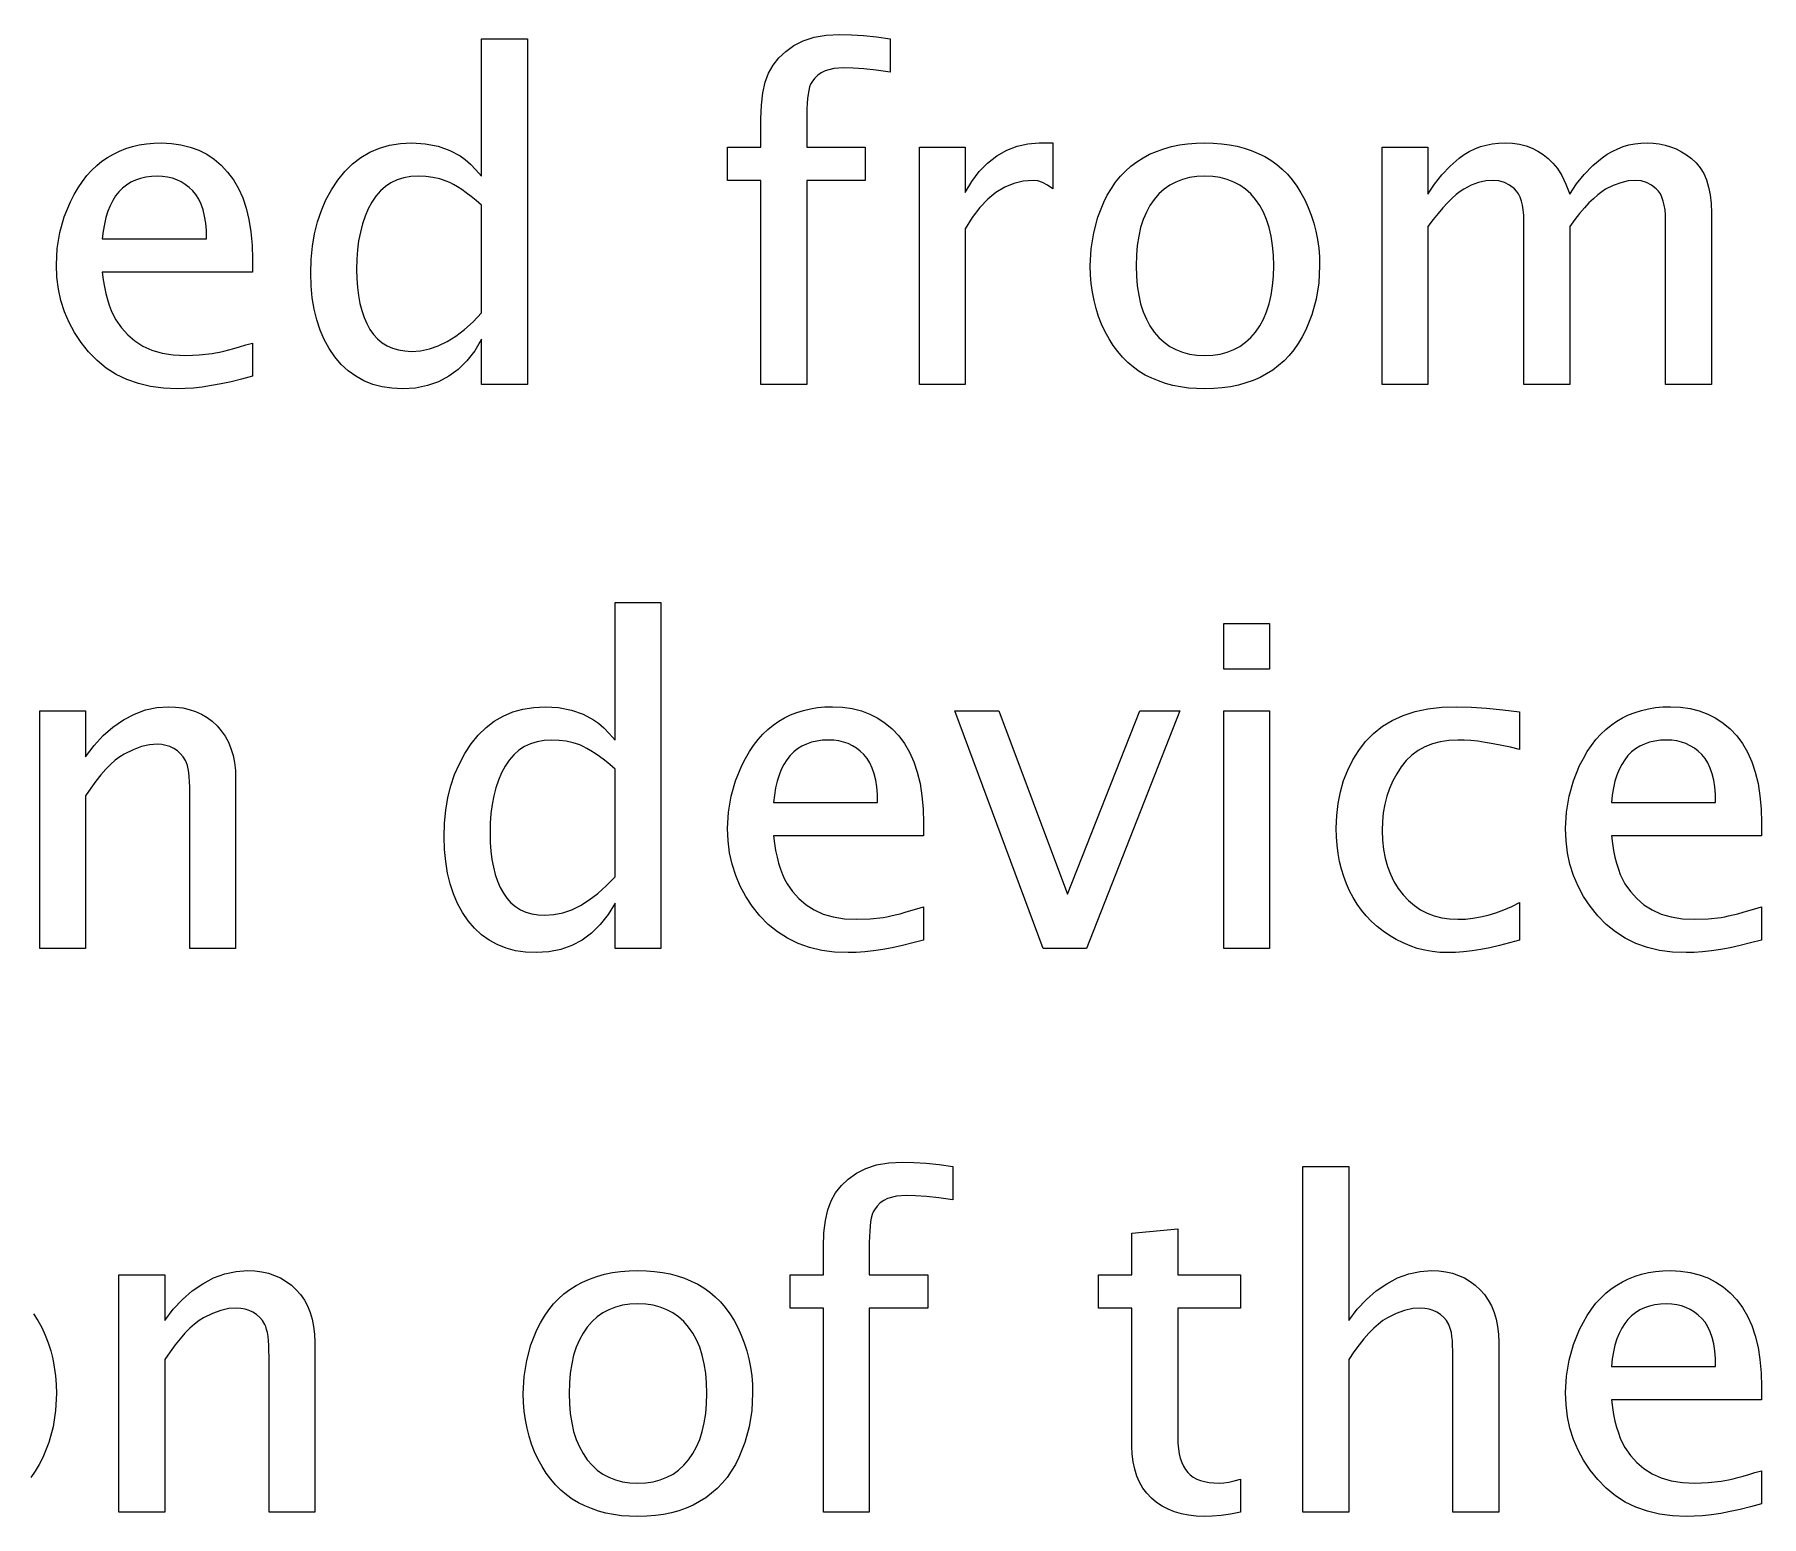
# Model space of a CAD drawing. Header units: inches. Extents: x 0 to 12, y -0.6 to 8.
# Drawn here: x 4.999 to 6.327, y 2.512 to 3.652 of the extents above; entities that cross this region are included whole.
import ezdxf

# ---------------------------------------------------------------- set-up
doc = ezdxf.new("R2010")
doc.units = ezdxf.units.IN
doc.header["$MEASUREMENT"] = 0

msp = doc.modelspace()

# ---------------------------------------------------------------- linework, layer by layer
at = {"color": 7, "linetype": 'Continuous', "flags": 128}
for points in [[(5.5577, 3.3828), (5.5577, 3.5398), (5.5577, 3.5398), (5.5321, 3.5398), (5.5321, 3.5398), (5.5321, 3.5655), (5.5321, 3.5655), (5.5577, 3.5655), (5.5577, 3.5655), (5.5577, 3.5872), (5.5577, 3.5872), (5.558, 3.5978), (5.5592, 3.6072), (5.561, 3.6154), (5.5636, 3.6224), (5.567, 3.6285), (5.5714, 3.6341), (5.5767, 3.6391), (5.583, 3.6436), (5.5902, 3.6473), (5.5986, 3.6499), (5.6079, 3.6515), (5.6183, 3.652), (5.6183, 3.652), (5.6272, 3.6518), (5.6366, 3.6512), (5.6465, 3.6502), (5.6571, 3.6488), (5.6571, 3.6488), (5.6571, 3.6232), (5.6571, 3.6232), (5.6464, 3.6246), (5.6369, 3.6256), (5.6285, 3.6262), (5.6212, 3.6264), (5.6212, 3.6264), (5.6138, 3.6258), (5.6071, 3.624), (5.6041, 3.6226), (5.6013, 3.6207), (5.5989, 3.6183), (5.5968, 3.6155), (5.5959, 3.6138), (5.5951, 3.6117), (5.5945, 3.6091), (5.5939, 3.6062), (5.5935, 3.6028), (5.5932, 3.599), (5.593, 3.5949), (5.5929, 3.5903), (5.5929, 3.5903), (5.5929, 3.5655), (5.5929, 3.5655), (5.6378, 3.5655), (5.6378, 3.5655), (5.6378, 3.5398), (5.6378, 3.5398), (5.5929, 3.5398), (5.5929, 3.5398), (5.5929, 3.3828), (5.5929, 3.3828), (5.5577, 3.3828)], [(5.3429, 3.3828), (5.3429, 3.4177), (5.3429, 3.4177), (5.3376, 3.4088), (5.3316, 3.4011), (5.325, 3.3945), (5.3177, 3.3892), (5.3097, 3.385), (5.3012, 3.382), (5.292, 3.3802), (5.2822, 3.3796), (5.2822, 3.3796), (5.274, 3.38), (5.2664, 3.3811), (5.2592, 3.383), (5.2524, 3.3858), (5.2461, 3.3892), (5.2403, 3.3934), (5.2349, 3.3984), (5.2301, 3.4041), (5.2257, 3.4105), (5.222, 3.4174), (5.2188, 3.4247), (5.2162, 3.4325), (5.2141, 3.4408), (5.2127, 3.4496), (5.2118, 3.4589), (5.2115, 3.4686), (5.2115, 3.4686), (5.2118, 3.4791), (5.2128, 3.4892), (5.2144, 3.4988), (5.2167, 3.5079), (5.2197, 3.5167), (5.2232, 3.5249), (5.2275, 3.5327), (5.2323, 3.5401), (5.2378, 3.5468), (5.2437, 3.5526), (5.2501, 3.5575), (5.257, 3.5615), (5.2643, 3.5647), (5.2722, 3.5669), (5.2805, 3.5682), (5.2893, 3.5687), (5.2893, 3.5687), (5.2996, 3.568), (5.3094, 3.5661), (5.3185, 3.5629), (5.3264, 3.5587), (5.3303, 3.556), (5.3343, 3.5524), (5.3385, 3.5481), (5.3429, 3.5431), (5.3429, 3.5431), (5.3429, 3.6488), (5.3429, 3.6488), (5.3782, 3.6488), (5.3782, 3.6488), (5.3782, 3.3828), (5.3782, 3.3828), (5.3429, 3.3828)], [(5.1667, 3.3892), (5.1584, 3.387), (5.1504, 3.385), (5.1427, 3.3833), (5.1353, 3.382), (5.1282, 3.3809), (5.1214, 3.3802), (5.1149, 3.3797), (5.1088, 3.3796), (5.1088, 3.3796), (5.0983, 3.38), (5.0883, 3.3813), (5.079, 3.3836), (5.0702, 3.3867), (5.0619, 3.3907), (5.0543, 3.3955), (5.0473, 3.4013), (5.0408, 3.4079), (5.035, 3.4152), (5.0299, 3.4228), (5.0257, 3.4307), (5.0222, 3.4389), (5.0195, 3.4475), (5.0176, 3.4563), (5.0164, 3.4655), (5.016, 3.475), (5.016, 3.475), (5.0167, 3.4876), (5.0187, 3.4998), (5.0221, 3.5118), (5.0269, 3.5234), (5.0297, 3.529), (5.0328, 3.5342), (5.036, 3.539), (5.0395, 3.5435), (5.0431, 3.5475), (5.047, 3.5512), (5.051, 3.5546), (5.0553, 3.5575), (5.0598, 3.5601), (5.0645, 3.5624), (5.0694, 3.5643), (5.0745, 3.5659), (5.0797, 3.5671), (5.0852, 3.568), (5.0908, 3.5685), (5.0967, 3.5687), (5.0967, 3.5687), (5.1045, 3.5683), (5.1118, 3.5673), (5.1188, 3.5655), (5.1254, 3.5631), (5.1316, 3.5599), (5.1373, 3.5561), (5.1427, 3.5516), (5.1476, 3.5463), (5.1521, 3.5404), (5.1559, 3.5337), (5.1593, 3.5264), (5.1619, 3.5184), (5.164, 3.5097), (5.1655, 3.5002), (5.1664, 3.4901), (5.1667, 3.4793), (5.1667, 3.4793), (5.1667, 3.4693), (5.1667, 3.4693), (5.0513, 3.4693), (5.0513, 3.4693), (5.052, 3.4635), (5.0529, 3.4581), (5.054, 3.453), (5.0552, 3.4483), (5.0566, 3.4438), (5.0582, 3.4397), (5.0599, 3.436), (5.0617, 3.4326), (5.066, 3.4265), (5.0709, 3.4211), (5.0764, 3.4164), (5.0825, 3.4124), (5.0894, 3.4093), (5.0973, 3.407), (5.1059, 3.4057), (5.1155, 3.4052), (5.1155, 3.4052), (5.1257, 3.4056), (5.1357, 3.4067), (5.1384, 3.4072), (5.1414, 3.4078), (5.1448, 3.4086), (5.1485, 3.4095), (5.1525, 3.4106), (5.1569, 3.4119), (5.1616, 3.4133), (5.1667, 3.4148), (5.1667, 3.4148), (5.1667, 3.3892)], [(5.6795, 3.3828), (5.6795, 3.5655), (5.6795, 3.5655), (5.7147, 3.5655), (5.7147, 3.5655), (5.7147, 3.5305), (5.7147, 3.5305), (5.7198, 3.5391), (5.7255, 3.5467), (5.7319, 3.5532), (5.739, 3.5587), (5.7467, 3.5631), (5.7547, 3.5662), (5.7629, 3.5681), (5.7715, 3.5687), (5.7715, 3.5687), (5.7767, 3.5687), (5.7821, 3.5687), (5.7821, 3.5687), (5.7821, 3.5334), (5.7821, 3.5334), (5.778, 3.5362), (5.7741, 3.5382), (5.7705, 3.5394), (5.767, 3.5398), (5.767, 3.5398), (5.7594, 3.5392), (5.7521, 3.5375), (5.7451, 3.5346), (5.7384, 3.5305), (5.732, 3.5253), (5.7259, 3.519), (5.7202, 3.5114), (5.7147, 3.5027), (5.7147, 3.5027), (5.7147, 3.3828), (5.7147, 3.3828), (5.6795, 3.3828)], [(5.899, 3.3796), (5.8925, 3.3797), (5.8863, 3.3802), (5.8802, 3.3811), (5.8744, 3.3822), (5.8687, 3.3837), (5.8633, 3.3856), (5.8581, 3.3877), (5.8532, 3.3902), (5.8484, 3.393), (5.844, 3.3962), (5.8397, 3.3998), (5.8357, 3.4038), (5.832, 3.4082), (5.8285, 3.4129), (5.8253, 3.418), (5.8223, 3.4235), (5.8196, 3.4293), (5.8173, 3.4352), (5.8154, 3.4413), (5.8138, 3.4476), (5.8125, 3.454), (5.8116, 3.4606), (5.8111, 3.4673), (5.8109, 3.4742), (5.8109, 3.4742), (5.8115, 3.4872), (5.8135, 3.4996), (5.8167, 3.5116), (5.8213, 3.5231), (5.824, 3.5286), (5.8271, 3.5337), (5.8304, 3.5385), (5.834, 3.543), (5.8379, 3.547), (5.8421, 3.5508), (5.8467, 3.5541), (5.8515, 3.5572), (5.8565, 3.5599), (5.8619, 3.5622), (5.8674, 3.5642), (5.8733, 3.5658), (5.8794, 3.5671), (5.8857, 3.568), (5.8922, 3.5685), (5.899, 3.5687), (5.899, 3.5687), (5.9055, 3.5685), (5.9118, 3.568), (5.9179, 3.5672), (5.9237, 3.5661), (5.9293, 3.5646), (5.9347, 3.5628), (5.94, 3.5606), (5.945, 3.5582), (5.9497, 3.5554), (5.9542, 3.5522), (5.9585, 3.5486), (5.9625, 3.5446), (5.9662, 3.5403), (5.9697, 3.5355), (5.9729, 3.5304), (5.9759, 3.5249), (5.9785, 3.5191), (5.9808, 3.5132), (5.9828, 3.507), (5.9844, 3.5008), (5.9856, 3.4944), (5.9865, 3.4878), (5.987, 3.4811), (5.9872, 3.4742), (5.9872, 3.4742), (5.9865, 3.4612), (5.9845, 3.4486), (5.9812, 3.4365), (5.9766, 3.425), (5.9739, 3.4195), (5.9708, 3.4144), (5.9674, 3.4096), (5.9638, 3.4052), (5.9599, 3.4011), (5.9557, 3.3974), (5.9512, 3.394), (5.9464, 3.391), (5.9414, 3.3884), (5.9361, 3.386), (5.9305, 3.3841), (5.9248, 3.3824), (5.9187, 3.3812), (5.9124, 3.3803), (5.9058, 3.3798), (5.899, 3.3796)], [(6.0353, 3.3828), (6.0353, 3.5655), (6.0353, 3.5655), (6.0705, 3.5655), (6.0705, 3.5655), (6.0705, 3.5293), (6.0705, 3.5293), (6.0756, 3.537), (6.0812, 3.5442), (6.0876, 3.5509), (6.0946, 3.557), (6.0984, 3.5597), (6.1023, 3.5621), (6.1065, 3.5641), (6.1108, 3.5658), (6.1153, 3.567), (6.1199, 3.5679), (6.1248, 3.5685), (6.1299, 3.5687), (6.1299, 3.5687), (6.1356, 3.5684), (6.141, 3.5677), (6.146, 3.5664), (6.1506, 3.5646), (6.1549, 3.5624), (6.1591, 3.5597), (6.1629, 3.5567), (6.1666, 3.5532), (6.1701, 3.5489), (6.1734, 3.5435), (6.1766, 3.5369), (6.1795, 3.5292), (6.1795, 3.5292), (6.1847, 3.5372), (6.1907, 3.5445), (6.1972, 3.5512), (6.2044, 3.5572), (6.2083, 3.5599), (6.2122, 3.5622), (6.2164, 3.5642), (6.2207, 3.5658), (6.225, 3.5671), (6.2296, 3.568), (6.2342, 3.5685), (6.239, 3.5687), (6.239, 3.5687), (6.2437, 3.5685), (6.2483, 3.5679), (6.2528, 3.567), (6.2571, 3.5657), (6.2613, 3.564), (6.2654, 3.5619), (6.2694, 3.5594), (6.2732, 3.5566), (6.2768, 3.5534), (6.2799, 3.5495), (6.2825, 3.5452), (6.2847, 3.5402), (6.2863, 3.5347), (6.2875, 3.5287), (6.2882, 3.5221), (6.2885, 3.515), (6.2885, 3.515), (6.2885, 3.3828), (6.2885, 3.3828), (6.2532, 3.3828), (6.2532, 3.3828), (6.2532, 3.509), (6.2532, 3.509), (6.2531, 3.5133), (6.2528, 3.5172), (6.2522, 3.5208), (6.2514, 3.524), (6.2504, 3.5269), (6.2492, 3.5294), (6.2477, 3.5315), (6.246, 3.5333), (6.2423, 3.5362), (6.2385, 3.5382), (6.2344, 3.5394), (6.2301, 3.5398), (6.2301, 3.5398), (6.2245, 3.5394), (6.2188, 3.5381), (6.213, 3.536), (6.2071, 3.533), (6.2041, 3.5311), (6.201, 3.5287), (6.1977, 3.5258), (6.1943, 3.5225), (6.1908, 3.5187), (6.1871, 3.5144), (6.1834, 3.5097), (6.1795, 3.5045), (6.1795, 3.5045), (6.1795, 3.3828), (6.1795, 3.3828), (6.1442, 3.3828), (6.1442, 3.3828), (6.1442, 3.5088), (6.1442, 3.5088), (6.1441, 3.5132), (6.1438, 3.5171), (6.1432, 3.5207), (6.1424, 3.524), (6.1414, 3.5269), (6.1401, 3.5294), (6.1387, 3.5315), (6.137, 3.5333), (6.1333, 3.5362), (6.1293, 3.5382), (6.1251, 3.5394), (6.1206, 3.5398), (6.1206, 3.5398), (6.115, 3.5394), (6.1094, 3.5382), (6.1038, 3.5361), (6.0981, 3.5332), (6.0952, 3.5313), (6.0921, 3.5289), (6.0888, 3.526), (6.0855, 3.5227), (6.082, 3.5188), (6.0783, 3.5145), (6.0745, 3.5097), (6.0705, 3.5044), (6.0705, 3.5044), (6.0705, 3.3828), (6.0705, 3.3828), (6.0353, 3.3828)], [(5.0513, 3.495), (5.1314, 3.495), (5.1314, 3.495), (5.1313, 3.5012), (5.1308, 3.507), (5.1299, 3.5123), (5.1288, 3.5172), (5.1273, 3.5215), (5.1255, 3.5255), (5.1233, 3.5289), (5.1208, 3.5319), (5.118, 3.5345), (5.1151, 3.5368), (5.112, 3.5387), (5.1087, 3.5403), (5.1052, 3.5415), (5.1015, 3.5424), (5.0977, 3.5429), (5.0936, 3.5431), (5.0936, 3.5431), (5.089, 3.5429), (5.0847, 3.5423), (5.0806, 3.5414), (5.0768, 3.54), (5.0732, 3.5384), (5.0699, 3.5363), (5.0669, 3.5339), (5.0641, 3.5311), (5.0615, 3.5279), (5.0593, 3.5243), (5.0573, 3.5204), (5.0555, 3.5161), (5.0541, 3.5114), (5.0529, 3.5063), (5.0519, 3.5008), (5.0513, 3.495)], [(5.3429, 3.5207), (5.3388, 3.5243), (5.3348, 3.5275), (5.3311, 3.5303), (5.3276, 3.5328), (5.3243, 3.5349), (5.3213, 3.5367), (5.3184, 3.5382), (5.3158, 3.5393), (5.3107, 3.541), (5.3054, 3.5421), (5.3, 3.5428), (5.2943, 3.5431), (5.2943, 3.5431), (5.2884, 3.5428), (5.283, 3.5418), (5.2779, 3.5403), (5.2732, 3.538), (5.269, 3.5352), (5.2651, 3.5318), (5.2616, 3.5277), (5.2585, 3.523), (5.2557, 3.5179), (5.2534, 3.5123), (5.2514, 3.5064), (5.2497, 3.5001), (5.2484, 3.4935), (5.2475, 3.4865), (5.247, 3.4792), (5.2468, 3.4714), (5.2468, 3.4714), (5.2469, 3.4643), (5.2474, 3.4576), (5.2482, 3.4513), (5.2494, 3.4453), (5.2508, 3.4397), (5.2526, 3.4345), (5.2547, 3.4297), (5.2571, 3.4253), (5.2599, 3.4214), (5.263, 3.418), (5.2664, 3.415), (5.2703, 3.4126), (5.2744, 3.4108), (5.2789, 3.4095), (5.2839, 3.4087), (5.2891, 3.4084), (5.2891, 3.4084), (5.2959, 3.4089), (5.3028, 3.4103), (5.3096, 3.4126), (5.3164, 3.4159), (5.3231, 3.4201), (5.3298, 3.4251), (5.3364, 3.4311), (5.3429, 3.438), (5.3429, 3.438), (5.3429, 3.5207)], [(5.8989, 3.4052), (5.905, 3.4055), (5.9108, 3.4063), (5.9162, 3.4077), (5.9213, 3.4097), (5.926, 3.4122), (5.9303, 3.4154), (5.9343, 3.419), (5.938, 3.4232), (5.9413, 3.4279), (5.9441, 3.4331), (5.9465, 3.4388), (5.9485, 3.4449), (5.95, 3.4516), (5.9511, 3.4587), (5.9517, 3.4662), (5.9519, 3.4742), (5.9519, 3.4742), (5.9517, 3.4823), (5.9511, 3.4899), (5.95, 3.4969), (5.9484, 3.5036), (5.9465, 3.5097), (5.9441, 3.5154), (5.9412, 3.5205), (5.938, 3.5252), (5.9343, 3.5294), (5.9303, 3.533), (5.9259, 3.5361), (5.9212, 3.5386), (5.9162, 3.5406), (5.9108, 3.542), (5.905, 3.5428), (5.8989, 3.5431), (5.8989, 3.5431), (5.8929, 3.5428), (5.8871, 3.542), (5.8818, 3.5406), (5.8767, 3.5386), (5.872, 3.5361), (5.8677, 3.533), (5.8637, 3.5294), (5.86, 3.5252), (5.8568, 3.5205), (5.854, 3.5154), (5.8516, 3.5097), (5.8496, 3.5036), (5.8481, 3.4969), (5.847, 3.4899), (5.8464, 3.4823), (5.8462, 3.4742), (5.8462, 3.4742), (5.8464, 3.4662), (5.847, 3.4587), (5.8481, 3.4516), (5.8496, 3.4449), (5.8516, 3.4388), (5.854, 3.4331), (5.8568, 3.4279), (5.86, 3.4232), (5.8637, 3.419), (5.8677, 3.4154), (5.872, 3.4122), (5.8767, 3.4097), (5.8818, 3.4077), (5.8871, 3.4063), (5.8929, 3.4055), (5.8989, 3.4052)], [(5.4455, 2.9492), (5.4455, 2.9841), (5.4455, 2.9841), (5.4402, 2.9752), (5.4341, 2.9675), (5.4275, 2.9609), (5.4202, 2.9556), (5.4123, 2.9514), (5.4038, 2.9484), (5.3946, 2.9466), (5.3848, 2.946), (5.3848, 2.946), (5.3766, 2.9464), (5.3689, 2.9475), (5.3617, 2.9494), (5.355, 2.9522), (5.3487, 2.9556), (5.3428, 2.9598), (5.3375, 2.9648), (5.3326, 2.9705), (5.3283, 2.9769), (5.3245, 2.9838), (5.3214, 2.9911), (5.3188, 2.9989), (5.3167, 3.0072), (5.3153, 3.016), (5.3144, 3.0253), (5.3141, 3.035), (5.3141, 3.035), (5.3144, 3.0455), (5.3154, 3.0556), (5.317, 3.0652), (5.3193, 3.0743), (5.3222, 3.0831), (5.3258, 3.0913), (5.33, 3.0991), (5.3349, 3.1065), (5.3403, 3.1132), (5.3463, 3.119), (5.3527, 3.1239), (5.3595, 3.1279), (5.3669, 3.1311), (5.3747, 3.1333), (5.3831, 3.1346), (5.3918, 3.1351), (5.3918, 3.1351), (5.4021, 3.1344), (5.412, 3.1325), (5.421, 3.1293), (5.429, 3.1251), (5.4328, 3.1224), (5.4368, 3.1188), (5.4411, 3.1145), (5.4455, 3.1095), (5.4455, 3.1095), (5.4455, 3.2152), (5.4455, 3.2152), (5.4808, 3.2152), (5.4808, 3.2152), (5.4808, 2.9492), (5.4808, 2.9492), (5.4455, 2.9492)], [(5.9135, 3.1639), (5.9135, 3.1992), (5.9135, 3.1992), (5.9487, 3.1992), (5.9487, 3.1992), (5.9487, 3.1639), (5.9487, 3.1639), (5.9135, 3.1639)], [(5.0032, 2.9492), (5.0032, 3.1319), (5.0032, 3.1319), (5.0385, 3.1319), (5.0385, 3.1319), (5.0385, 3.0966), (5.0385, 3.0966), (5.045, 3.1053), (5.052, 3.1129), (5.0595, 3.1195), (5.0676, 3.125), (5.076, 3.1294), (5.0845, 3.1326), (5.0932, 3.1344), (5.1021, 3.1351), (5.1021, 3.1351), (5.1077, 3.1348), (5.1131, 3.1342), (5.1181, 3.133), (5.1229, 3.1314), (5.1275, 3.1294), (5.1318, 3.1268), (5.1358, 3.1239), (5.1395, 3.1204), (5.1428, 3.1166), (5.1458, 3.1124), (5.1482, 3.1079), (5.1502, 3.1029), (5.1518, 3.0977), (5.1529, 3.0921), (5.1536, 3.0861), (5.1538, 3.0798), (5.1538, 3.0798), (5.1538, 2.9492), (5.1538, 2.9492), (5.1186, 2.9492), (5.1186, 2.9492), (5.1186, 3.0688), (5.1186, 3.0688), (5.1185, 3.0733), (5.1184, 3.0775), (5.1181, 3.0812), (5.1178, 3.0845), (5.1173, 3.0874), (5.1167, 3.0899), (5.1161, 3.092), (5.1153, 3.0937), (5.1135, 3.0966), (5.1114, 3.099), (5.109, 3.1012), (5.1062, 3.103), (5.1033, 3.1044), (5.1002, 3.1054), (5.097, 3.106), (5.0938, 3.1062), (5.0938, 3.1062), (5.0877, 3.1058), (5.0815, 3.1044), (5.075, 3.102), (5.0682, 3.0987), (5.0648, 3.0966), (5.0612, 3.0939), (5.0576, 3.0907), (5.0539, 3.087), (5.0502, 3.0827), (5.0464, 3.0779), (5.0425, 3.0725), (5.0385, 3.0666), (5.0385, 3.0666), (5.0385, 2.9492), (5.0385, 2.9492), (5.0032, 2.9492)], [(5.6827, 2.9556), (5.6744, 2.9534), (5.6664, 2.9514), (5.6587, 2.9497), (5.6513, 2.9484), (5.6442, 2.9473), (5.6375, 2.9466), (5.631, 2.9461), (5.6248, 2.946), (5.6248, 2.946), (5.6143, 2.9464), (5.6044, 2.9477), (5.595, 2.95), (5.5862, 2.9531), (5.578, 2.9571), (5.5704, 2.9619), (5.5633, 2.9677), (5.5568, 2.9743), (5.551, 2.9816), (5.546, 2.9892), (5.5417, 2.9971), (5.5383, 3.0053), (5.5355, 3.0139), (5.5336, 3.0227), (5.5325, 3.0319), (5.5321, 3.0414), (5.5321, 3.0414), (5.5328, 3.054), (5.5348, 3.0662), (5.5382, 3.0782), (5.5429, 3.0898), (5.5457, 3.0954), (5.5488, 3.1006), (5.552, 3.1054), (5.5555, 3.1099), (5.5591, 3.1139), (5.563, 3.1176), (5.5671, 3.121), (5.5714, 3.1239), (5.5759, 3.1265), (5.5805, 3.1288), (5.5854, 3.1307), (5.5905, 3.1323), (5.5958, 3.1335), (5.6012, 3.1344), (5.6069, 3.1349), (5.6127, 3.1351), (5.6127, 3.1351), (5.6205, 3.1347), (5.6279, 3.1337), (5.6349, 3.1319), (5.6414, 3.1295), (5.6476, 3.1263), (5.6533, 3.1225), (5.6587, 3.118), (5.6637, 3.1127), (5.6681, 3.1067), (5.672, 3.1001), (5.6753, 3.0928), (5.6779, 3.0848), (5.68, 3.0761), (5.6815, 3.0666), (5.6824, 3.0565), (5.6827, 3.0457), (5.6827, 3.0457), (5.6827, 3.0357), (5.6827, 3.0357), (5.5673, 3.0357), (5.5673, 3.0357), (5.5681, 3.0299), (5.569, 3.0245), (5.5701, 3.0194), (5.5713, 3.0147), (5.5727, 3.0102), (5.5742, 3.0061), (5.5759, 3.0024), (5.5778, 2.999), (5.582, 2.9929), (5.5869, 2.9875), (5.5924, 2.9828), (5.5986, 2.9788), (5.6055, 2.9757), (5.6133, 2.9734), (5.6219, 2.9721), (5.6315, 2.9716), (5.6315, 2.9716), (5.6417, 2.972), (5.6517, 2.9731), (5.6544, 2.9736), (5.6575, 2.9742), (5.6609, 2.975), (5.6646, 2.9759), (5.6686, 2.977), (5.6729, 2.9783), (5.6776, 2.9797), (5.6827, 2.9812), (5.6827, 2.9812), (5.6827, 2.9556)], [(6.141, 2.9556), (6.1332, 2.9534), (6.1256, 2.9514), (6.1182, 2.9497), (6.1112, 2.9484), (6.1044, 2.9473), (6.0979, 2.9466), (6.0916, 2.9461), (6.0856, 2.946), (6.0856, 2.946), (6.0796, 2.9462), (6.0737, 2.9468), (6.068, 2.9478), (6.0623, 2.9492), (6.0568, 2.9511), (6.0514, 2.9534), (6.0461, 2.956), (6.041, 2.9591), (6.0361, 2.9625), (6.0315, 2.9661), (6.0271, 2.97), (6.0231, 2.9742), (6.0195, 2.9786), (6.0161, 2.9833), (6.0131, 2.9883), (6.0103, 2.9935), (6.0079, 2.9989), (6.0058, 3.0045), (6.004, 3.0102), (6.0026, 3.0162), (6.0015, 3.0223), (6.0007, 3.0286), (6.0002, 3.035), (6, 3.0416), (6, 3.0416), (6.0004, 3.0514), (6.0014, 3.0608), (6.0032, 3.0697), (6.0057, 3.0783), (6.0089, 3.0864), (6.0127, 3.0942), (6.0173, 3.1014), (6.0226, 3.1084), (6.0287, 3.1146), (6.0355, 3.1201), (6.0431, 3.1246), (6.0515, 3.1284), (6.0606, 3.1313), (6.0705, 3.1334), (6.0812, 3.1347), (6.0926, 3.1351), (6.0926, 3.1351), (6.1039, 3.1348), (6.1156, 3.1341), (6.1281, 3.1328), (6.141, 3.1311), (6.141, 3.1311), (6.141, 3.1022), (6.141, 3.1022), (6.1339, 3.1039), (6.1272, 3.1054), (6.1207, 3.1066), (6.1146, 3.1077), (6.1088, 3.1085), (6.1034, 3.109), (6.0983, 3.1094), (6.0935, 3.1095), (6.0935, 3.1095), (6.0865, 3.1092), (6.08, 3.1082), (6.0739, 3.1065), (6.0682, 3.1043), (6.063, 3.1014), (6.0581, 3.0978), (6.0538, 3.0937), (6.0499, 3.0888), (6.0465, 3.0836), (6.0435, 3.0781), (6.041, 3.0723), (6.0389, 3.0663), (6.0373, 3.0601), (6.0362, 3.0536), (6.0355, 3.0469), (6.0353, 3.0399), (6.0353, 3.0399), (6.0355, 3.0325), (6.0363, 3.0254), (6.0375, 3.0187), (6.0393, 3.0123), (6.0416, 3.0063), (6.0444, 3.0007), (6.0476, 2.9954), (6.0514, 2.9905), (6.0556, 2.9861), (6.0601, 2.9823), (6.0649, 2.979), (6.07, 2.9763), (6.0754, 2.9743), (6.0811, 2.9728), (6.0871, 2.9719), (6.0934, 2.9716), (6.0934, 2.9716), (6.0993, 2.9718), (6.1051, 2.9724), (6.111, 2.9734), (6.1169, 2.9748), (6.1228, 2.9766), (6.1289, 2.9788), (6.1349, 2.9814), (6.141, 2.9845), (6.141, 2.9845), (6.141, 2.9556)], [(6.3269, 2.9556), (6.3186, 2.9534), (6.3106, 2.9514), (6.3029, 2.9497), (6.2956, 2.9484), (6.2885, 2.9473), (6.2817, 2.9466), (6.2752, 2.9461), (6.269, 2.946), (6.269, 2.946), (6.2585, 2.9464), (6.2486, 2.9477), (6.2392, 2.95), (6.2304, 2.9531), (6.2222, 2.9571), (6.2146, 2.9619), (6.2075, 2.9677), (6.201, 2.9743), (6.1952, 2.9816), (6.1902, 2.9892), (6.1859, 2.9971), (6.1825, 3.0053), (6.1797, 3.0139), (6.1778, 3.0227), (6.1767, 3.0319), (6.1763, 3.0414), (6.1763, 3.0414), (6.177, 3.054), (6.179, 3.0662), (6.1824, 3.0782), (6.1871, 3.0898), (6.19, 3.0954), (6.193, 3.1006), (6.1963, 3.1054), (6.1997, 3.1099), (6.2034, 3.1139), (6.2072, 3.1176), (6.2113, 3.121), (6.2156, 3.1239), (6.2201, 3.1265), (6.2248, 3.1288), (6.2297, 3.1307), (6.2347, 3.1323), (6.24, 3.1335), (6.2454, 3.1344), (6.2511, 3.1349), (6.257, 3.1351), (6.257, 3.1351), (6.2647, 3.1347), (6.2721, 3.1337), (6.2791, 3.1319), (6.2857, 3.1295), (6.2918, 3.1263), (6.2976, 3.1225), (6.3029, 3.118), (6.3079, 3.1127), (6.3123, 3.1067), (6.3162, 3.1001), (6.3195, 3.0928), (6.3222, 3.0848), (6.3243, 3.0761), (6.3257, 3.0666), (6.3266, 3.0565), (6.3269, 3.0457), (6.3269, 3.0457), (6.3269, 3.0357), (6.3269, 3.0357), (6.2115, 3.0357), (6.2115, 3.0357), (6.2123, 3.0299), (6.2132, 3.0245), (6.2143, 3.0194), (6.2155, 3.0147), (6.2169, 3.0102), (6.2184, 3.0061), (6.2202, 3.0024), (6.222, 2.999), (6.2262, 2.9929), (6.2311, 2.9875), (6.2366, 2.9828), (6.2428, 2.9788), (6.2497, 2.9757), (6.2575, 2.9734), (6.2662, 2.9721), (6.2757, 2.9716), (6.2757, 2.9716), (6.2859, 2.972), (6.296, 2.9731), (6.2987, 2.9736), (6.3017, 2.9742), (6.3051, 2.975), (6.3088, 2.9759), (6.3128, 2.977), (6.3172, 2.9783), (6.3219, 2.9797), (6.3269, 2.9812), (6.3269, 2.9812), (6.3269, 2.9556)], [(5.7746, 2.9492), (5.7067, 3.1319), (5.7067, 3.1319), (5.7405, 3.1319), (5.7405, 3.1319), (5.7933, 2.9909), (5.7933, 2.9909), (5.8491, 3.1319), (5.8491, 3.1319), (5.8798, 3.1319), (5.8798, 3.1319), (5.808, 2.9492), (5.808, 2.9492), (5.7746, 2.9492)], [(5.9135, 2.9492), (5.9135, 3.1319), (5.9135, 3.1319), (5.9487, 3.1319), (5.9487, 3.1319), (5.9487, 2.9492), (5.9487, 2.9492), (5.9135, 2.9492)], [(5.4455, 3.0871), (5.4414, 3.0907), (5.4374, 3.0939), (5.4336, 3.0967), (5.4302, 3.0992), (5.4269, 3.1013), (5.4238, 3.1031), (5.421, 3.1046), (5.4184, 3.1057), (5.4133, 3.1074), (5.408, 3.1085), (5.4025, 3.1092), (5.3968, 3.1095), (5.3968, 3.1095), (5.391, 3.1092), (5.3856, 3.1082), (5.3805, 3.1066), (5.3758, 3.1044), (5.3715, 3.1016), (5.3676, 3.0982), (5.3641, 3.0941), (5.361, 3.0894), (5.3583, 3.0843), (5.3559, 3.0787), (5.3539, 3.0728), (5.3523, 3.0665), (5.351, 3.0599), (5.3501, 3.0529), (5.3496, 3.0456), (5.3494, 3.0378), (5.3494, 3.0378), (5.3495, 3.0307), (5.35, 3.024), (5.3508, 3.0177), (5.352, 3.0117), (5.3534, 3.0061), (5.3552, 3.0009), (5.3573, 2.9961), (5.3597, 2.9917), (5.3624, 2.9878), (5.3655, 2.9844), (5.369, 2.9814), (5.3728, 2.979), (5.377, 2.9772), (5.3815, 2.9759), (5.3864, 2.9751), (5.3916, 2.9748), (5.3916, 2.9748), (5.3985, 2.9753), (5.4053, 2.9767), (5.4122, 2.979), (5.4189, 2.9823), (5.4256, 2.9865), (5.4323, 2.9915), (5.439, 2.9975), (5.4455, 3.0044), (5.4455, 3.0044), (5.4455, 3.0871)], [(5.5673, 3.0614), (5.6474, 3.0614), (5.6474, 3.0614), (5.6473, 3.0676), (5.6468, 3.0734), (5.6459, 3.0787), (5.6448, 3.0836), (5.6433, 3.0879), (5.6415, 3.0919), (5.6393, 3.0953), (5.6368, 3.0983), (5.6341, 3.1009), (5.6312, 3.1032), (5.628, 3.1051), (5.6247, 3.1067), (5.6212, 3.1079), (5.6175, 3.1088), (5.6137, 3.1093), (5.6096, 3.1095), (5.6096, 3.1095), (5.605, 3.1093), (5.6007, 3.1087), (5.5966, 3.1078), (5.5928, 3.1064), (5.5892, 3.1048), (5.5859, 3.1027), (5.5829, 3.1003), (5.5801, 3.0975), (5.5776, 3.0943), (5.5753, 3.0907), (5.5733, 3.0868), (5.5716, 3.0825), (5.5701, 3.0778), (5.5689, 3.0727), (5.568, 3.0672), (5.5673, 3.0614)], [(6.2115, 3.0614), (6.2917, 3.0614), (6.2917, 3.0614), (6.2915, 3.0676), (6.291, 3.0734), (6.2902, 3.0787), (6.289, 3.0836), (6.2875, 3.0879), (6.2857, 3.0919), (6.2836, 3.0953), (6.281, 3.0983), (6.2783, 3.1009), (6.2754, 3.1032), (6.2722, 3.1051), (6.2689, 3.1067), (6.2655, 3.1079), (6.2618, 3.1088), (6.2579, 3.1093), (6.2539, 3.1095), (6.2539, 3.1095), (6.2492, 3.1093), (6.2449, 3.1087), (6.2408, 3.1078), (6.237, 3.1064), (6.2335, 3.1048), (6.2302, 3.1027), (6.2271, 3.1003), (6.2243, 3.0975), (6.2218, 3.0943), (6.2196, 3.0907), (6.2175, 3.0868), (6.2158, 3.0825), (6.2143, 3.0778), (6.2131, 3.0727), (6.2122, 3.0672), (6.2115, 3.0614)], [(5.6058, 2.5156), (5.6058, 2.6726), (5.6058, 2.6726), (5.5801, 2.6726), (5.5801, 2.6726), (5.5801, 2.6983), (5.5801, 2.6983), (5.6058, 2.6983), (5.6058, 2.6983), (5.6058, 2.72), (5.6058, 2.72), (5.6061, 2.7306), (5.6073, 2.74), (5.6091, 2.7482), (5.6117, 2.7552), (5.6151, 2.7613), (5.6195, 2.7668), (5.6248, 2.7719), (5.6311, 2.7764), (5.6383, 2.7801), (5.6466, 2.7827), (5.6559, 2.7843), (5.6664, 2.7848), (5.6664, 2.7848), (5.6752, 2.7846), (5.6846, 2.784), (5.6946, 2.783), (5.7051, 2.7816), (5.7051, 2.7816), (5.7051, 2.756), (5.7051, 2.756), (5.6945, 2.7574), (5.685, 2.7584), (5.6766, 2.759), (5.6693, 2.7592), (5.6693, 2.7592), (5.6619, 2.7586), (5.6551, 2.7568), (5.6521, 2.7554), (5.6494, 2.7535), (5.647, 2.7511), (5.6449, 2.7483), (5.644, 2.7466), (5.6432, 2.7445), (5.6425, 2.7419), (5.642, 2.739), (5.6416, 2.7356), (5.6413, 2.7318), (5.6411, 2.7277), (5.641, 2.7231), (5.641, 2.7231), (5.641, 2.6983), (5.641, 2.6983), (5.6859, 2.6983), (5.6859, 2.6983), (5.6859, 2.6726), (5.6859, 2.6726), (5.641, 2.6726), (5.641, 2.6726), (5.641, 2.5156), (5.641, 2.5156), (5.6058, 2.5156)], [(5.9744, 2.5156), (5.9744, 2.7816), (5.9744, 2.7816), (6.0096, 2.7816), (6.0096, 2.7816), (6.0096, 2.663), (6.0096, 2.663), (6.0161, 2.6717), (6.0232, 2.6793), (6.0307, 2.6859), (6.0388, 2.6914), (6.0472, 2.6958), (6.0557, 2.699), (6.0644, 2.7008), (6.0732, 2.7015), (6.0732, 2.7015), (6.0789, 2.7012), (6.0842, 2.7006), (6.0893, 2.6994), (6.0941, 2.6978), (6.0987, 2.6958), (6.1029, 2.6932), (6.1069, 2.6903), (6.1106, 2.6868), (6.114, 2.683), (6.1169, 2.6788), (6.1194, 2.6743), (6.1214, 2.6693), (6.123, 2.6641), (6.1241, 2.6585), (6.1248, 2.6525), (6.125, 2.6462), (6.125, 2.6462), (6.125, 2.5156), (6.125, 2.5156), (6.0897, 2.5156), (6.0897, 2.5156), (6.0897, 2.6352), (6.0897, 2.6352), (6.0897, 2.6397), (6.0895, 2.6439), (6.0893, 2.6476), (6.0889, 2.6509), (6.0885, 2.6538), (6.0879, 2.6563), (6.0872, 2.6584), (6.0865, 2.6601), (6.0847, 2.663), (6.0826, 2.6654), (6.0801, 2.6676), (6.0774, 2.6694), (6.0744, 2.6708), (6.0714, 2.6718), (6.0682, 2.6724), (6.0649, 2.6726), (6.0649, 2.6726), (6.0589, 2.6722), (6.0526, 2.6708), (6.0461, 2.6684), (6.0394, 2.6651), (6.0359, 2.663), (6.0324, 2.6603), (6.0288, 2.6571), (6.0251, 2.6534), (6.0213, 2.6491), (6.0175, 2.6443), (6.0136, 2.6389), (6.0096, 2.633), (6.0096, 2.633), (6.0096, 2.5156), (6.0096, 2.5156), (5.9744, 2.5156)], [(5.9263, 2.5156), (5.9186, 2.5142), (5.9114, 2.5132), (5.9047, 2.5126), (5.8986, 2.5124), (5.8986, 2.5124), (5.8924, 2.5126), (5.8865, 2.5133), (5.8809, 2.5144), (5.8757, 2.5159), (5.8707, 2.5179), (5.8662, 2.5203), (5.8619, 2.5232), (5.858, 2.5265), (5.8545, 2.5302), (5.8514, 2.5342), (5.8488, 2.5387), (5.8467, 2.5435), (5.8451, 2.5487), (5.8439, 2.5543), (5.8432, 2.5602), (5.8429, 2.5665), (5.8429, 2.5665), (5.8429, 2.6726), (5.8429, 2.6726), (5.8173, 2.6726), (5.8173, 2.6726), (5.8173, 2.6983), (5.8173, 2.6983), (5.8429, 2.6983), (5.8429, 2.6983), (5.8429, 2.7303), (5.8429, 2.7303), (5.8782, 2.7335), (5.8782, 2.7335), (5.8782, 2.6983), (5.8782, 2.6983), (5.9263, 2.6983), (5.9263, 2.6983), (5.9263, 2.6726), (5.9263, 2.6726), (5.8782, 2.6726), (5.8782, 2.6726), (5.8782, 2.5732), (5.8782, 2.5732), (5.8783, 2.5687), (5.8787, 2.5645), (5.8793, 2.5606), (5.8801, 2.5571), (5.8812, 2.5539), (5.8825, 2.551), (5.884, 2.5484), (5.8858, 2.5462), (5.8878, 2.5443), (5.8901, 2.5426), (5.8927, 2.5412), (5.8956, 2.5401), (5.8988, 2.5392), (5.9022, 2.5385), (5.9059, 2.5382), (5.9099, 2.538), (5.9099, 2.538), (5.9135, 2.5382), (5.9174, 2.5388), (5.9216, 2.5398), (5.9263, 2.5412), (5.9263, 2.5412), (5.9263, 2.5156)], [(5.0641, 2.5156), (5.0641, 2.6983), (5.0641, 2.6983), (5.0994, 2.6983), (5.0994, 2.6983), (5.0994, 2.663), (5.0994, 2.663), (5.1059, 2.6717), (5.1129, 2.6793), (5.1204, 2.6859), (5.1285, 2.6914), (5.1369, 2.6958), (5.1454, 2.699), (5.1541, 2.7008), (5.163, 2.7015), (5.163, 2.7015), (5.1686, 2.7012), (5.174, 2.7006), (5.179, 2.6994), (5.1838, 2.6978), (5.1884, 2.6958), (5.1927, 2.6932), (5.1967, 2.6903), (5.2004, 2.6868), (5.2037, 2.683), (5.2067, 2.6788), (5.2091, 2.6743), (5.2111, 2.6693), (5.2127, 2.6641), (5.2138, 2.6585), (5.2145, 2.6525), (5.2147, 2.6462), (5.2147, 2.6462), (5.2147, 2.5156), (5.2147, 2.5156), (5.1795, 2.5156), (5.1795, 2.5156), (5.1795, 2.6352), (5.1795, 2.6352), (5.1794, 2.6397), (5.1793, 2.6439), (5.179, 2.6476), (5.1787, 2.6509), (5.1782, 2.6538), (5.1776, 2.6563), (5.177, 2.6584), (5.1762, 2.6601), (5.1744, 2.663), (5.1723, 2.6654), (5.1699, 2.6676), (5.1671, 2.6694), (5.1642, 2.6708), (5.1611, 2.6718), (5.1579, 2.6724), (5.1546, 2.6726), (5.1546, 2.6726), (5.1486, 2.6722), (5.1424, 2.6708), (5.1359, 2.6684), (5.1291, 2.6651), (5.1257, 2.663), (5.1221, 2.6603), (5.1185, 2.6571), (5.1148, 2.6534), (5.1111, 2.6491), (5.1073, 2.6443), (5.1034, 2.6389), (5.0994, 2.633), (5.0994, 2.633), (5.0994, 2.5156), (5.0994, 2.5156), (5.0641, 2.5156)], [(5.4631, 2.5124), (5.4566, 2.5125), (5.4504, 2.513), (5.4443, 2.5139), (5.4385, 2.515), (5.4328, 2.5165), (5.4274, 2.5184), (5.4222, 2.5205), (5.4173, 2.523), (5.4125, 2.5258), (5.4081, 2.529), (5.4038, 2.5326), (5.3998, 2.5366), (5.3961, 2.541), (5.3926, 2.5457), (5.3894, 2.5508), (5.3864, 2.5563), (5.3837, 2.5621), (5.3814, 2.568), (5.3795, 2.5741), (5.3779, 2.5804), (5.3766, 2.5868), (5.3757, 2.5934), (5.3752, 2.6001), (5.375, 2.607), (5.375, 2.607), (5.3757, 2.62), (5.3776, 2.6324), (5.3808, 2.6444), (5.3854, 2.6559), (5.3881, 2.6614), (5.3912, 2.6665), (5.3945, 2.6713), (5.3981, 2.6758), (5.402, 2.6798), (5.4062, 2.6836), (5.4108, 2.6869), (5.4156, 2.69), (5.4206, 2.6927), (5.426, 2.695), (5.4315, 2.697), (5.4374, 2.6986), (5.4435, 2.6999), (5.4498, 2.7008), (5.4563, 2.7013), (5.4631, 2.7015), (5.4631, 2.7015), (5.4697, 2.7013), (5.4759, 2.7008), (5.482, 2.7), (5.4878, 2.6989), (5.4934, 2.6974), (5.4988, 2.6956), (5.5041, 2.6934), (5.5091, 2.691), (5.5138, 2.6882), (5.5183, 2.685), (5.5226, 2.6814), (5.5266, 2.6774), (5.5303, 2.673), (5.5338, 2.6683), (5.537, 2.6632), (5.54, 2.6577), (5.5426, 2.6519), (5.5449, 2.646), (5.5469, 2.6398), (5.5485, 2.6336), (5.5497, 2.6272), (5.5506, 2.6206), (5.5511, 2.6139), (5.5513, 2.607), (5.5513, 2.607), (5.5506, 2.594), (5.5486, 2.5814), (5.5453, 2.5693), (5.5407, 2.5578), (5.538, 2.5523), (5.5349, 2.5472), (5.5316, 2.5424), (5.5279, 2.538), (5.524, 2.5339), (5.5198, 2.5302), (5.5153, 2.5268), (5.5105, 2.5238), (5.5055, 2.5212), (5.5002, 2.5188), (5.4946, 2.5168), (5.4889, 2.5152), (5.4828, 2.514), (5.4765, 2.5131), (5.47, 2.5126), (5.4631, 2.5124)], [(6.3269, 2.522), (6.3186, 2.5198), (6.3106, 2.5178), (6.3029, 2.5161), (6.2956, 2.5148), (6.2885, 2.5137), (6.2817, 2.513), (6.2752, 2.5125), (6.269, 2.5124), (6.269, 2.5124), (6.2585, 2.5128), (6.2486, 2.5141), (6.2392, 2.5164), (6.2304, 2.5195), (6.2222, 2.5235), (6.2146, 2.5283), (6.2075, 2.5341), (6.201, 2.5407), (6.1952, 2.548), (6.1902, 2.5556), (6.1859, 2.5635), (6.1825, 2.5717), (6.1797, 2.5803), (6.1778, 2.5891), (6.1767, 2.5983), (6.1763, 2.6078), (6.1763, 2.6078), (6.177, 2.6204), (6.179, 2.6326), (6.1824, 2.6446), (6.1871, 2.6562), (6.19, 2.6618), (6.193, 2.667), (6.1963, 2.6718), (6.1997, 2.6763), (6.2034, 2.6803), (6.2072, 2.684), (6.2113, 2.6874), (6.2156, 2.6903), (6.2201, 2.6929), (6.2248, 2.6952), (6.2297, 2.6971), (6.2347, 2.6987), (6.24, 2.6999), (6.2454, 2.7008), (6.2511, 2.7013), (6.257, 2.7015), (6.257, 2.7015), (6.2647, 2.7011), (6.2721, 2.7001), (6.2791, 2.6983), (6.2857, 2.6959), (6.2918, 2.6927), (6.2976, 2.6889), (6.3029, 2.6844), (6.3079, 2.6791), (6.3123, 2.6731), (6.3162, 2.6665), (6.3195, 2.6592), (6.3222, 2.6512), (6.3243, 2.6424), (6.3257, 2.633), (6.3266, 2.6229), (6.3269, 2.6121), (6.3269, 2.6121), (6.3269, 2.6021), (6.3269, 2.6021), (6.2115, 2.6021), (6.2115, 2.6021), (6.2123, 2.5963), (6.2132, 2.5909), (6.2143, 2.5858), (6.2155, 2.5811), (6.2169, 2.5766), (6.2184, 2.5725), (6.2202, 2.5688), (6.222, 2.5654), (6.2262, 2.5593), (6.2311, 2.5539), (6.2366, 2.5492), (6.2428, 2.5452), (6.2497, 2.5421), (6.2575, 2.5398), (6.2662, 2.5385), (6.2757, 2.538), (6.2757, 2.538), (6.2859, 2.5384), (6.296, 2.5395), (6.2987, 2.54), (6.3017, 2.5406), (6.3051, 2.5414), (6.3088, 2.5423), (6.3128, 2.5434), (6.3172, 2.5447), (6.3219, 2.5461), (6.3269, 2.5476), (6.3269, 2.5476), (6.3269, 2.522)], [(5.463, 2.538), (5.4692, 2.5383), (5.4749, 2.5391), (5.4803, 2.5405), (5.4854, 2.5425), (5.4901, 2.545), (5.4944, 2.5481), (5.4984, 2.5518), (5.5021, 2.556), (5.5054, 2.5607), (5.5082, 2.5659), (5.5106, 2.5716), (5.5126, 2.5777), (5.5141, 2.5844), (5.5152, 2.5915), (5.5158, 2.599), (5.516, 2.607), (5.516, 2.607), (5.5158, 2.6151), (5.5152, 2.6227), (5.5141, 2.6297), (5.5125, 2.6364), (5.5106, 2.6425), (5.5082, 2.6482), (5.5053, 2.6533), (5.5021, 2.658), (5.4984, 2.6622), (5.4944, 2.6658), (5.49, 2.6689), (5.4853, 2.6714), (5.4803, 2.6733), (5.4749, 2.6748), (5.4692, 2.6756), (5.463, 2.6759), (5.463, 2.6759), (5.457, 2.6756), (5.4512, 2.6748), (5.4459, 2.6733), (5.4408, 2.6714), (5.4361, 2.6689), (5.4318, 2.6658), (5.4278, 2.6622), (5.4241, 2.658), (5.4209, 2.6533), (5.4181, 2.6482), (5.4157, 2.6425), (5.4137, 2.6364), (5.4122, 2.6297), (5.4111, 2.6227), (5.4105, 2.6151), (5.4103, 2.607), (5.4103, 2.607), (5.4105, 2.599), (5.4111, 2.5915), (5.4122, 2.5844), (5.4137, 2.5777), (5.4157, 2.5716), (5.4181, 2.5659), (5.4209, 2.5607), (5.4241, 2.556), (5.4278, 2.5518), (5.4318, 2.5481), (5.4361, 2.545), (5.4408, 2.5425), (5.4459, 2.5405), (5.4512, 2.5391), (5.457, 2.5383), (5.463, 2.538)], [(6.2115, 2.6278), (6.2917, 2.6278), (6.2917, 2.6278), (6.2915, 2.634), (6.291, 2.6398), (6.2902, 2.6451), (6.289, 2.65), (6.2875, 2.6543), (6.2857, 2.6583), (6.2836, 2.6617), (6.281, 2.6647), (6.2783, 2.6673), (6.2754, 2.6696), (6.2722, 2.6715), (6.2689, 2.6731), (6.2655, 2.6743), (6.2618, 2.6752), (6.2579, 2.6757), (6.2539, 2.6759), (6.2539, 2.6759), (6.2492, 2.6757), (6.2449, 2.6751), (6.2408, 2.6742), (6.237, 2.6728), (6.2335, 2.6712), (6.2302, 2.6691), (6.2271, 2.6667), (6.2243, 2.6639), (6.2218, 2.6607), (6.2196, 2.6571), (6.2175, 2.6532), (6.2158, 2.6489), (6.2143, 2.6442), (6.2131, 2.6391), (6.2122, 2.6336), (6.2115, 2.6278)], [(4.9985, 2.6683), (5.0018, 2.6632), (5.0047, 2.6577), (5.0074, 2.6519), (5.0097, 2.646), (5.0116, 2.6398), (5.0132, 2.6336), (5.0144, 2.6272), (5.0153, 2.6206), (5.0158, 2.6139), (5.016, 2.607), (5.016, 2.607), (5.0154, 2.594), (5.0134, 2.5814), (5.0101, 2.5693), (5.0055, 2.5578), (5.0027, 2.5523), (4.9996, 2.5472), (4.9963, 2.5424)]]:
    msp.add_lwpolyline(points, dxfattribs=at)

doc.saveas('drawing.dxf')
